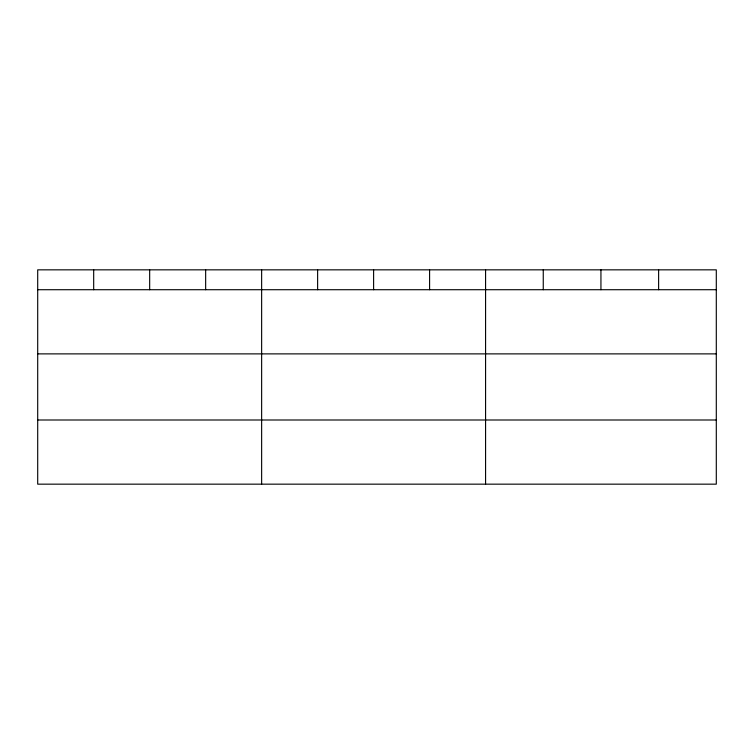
<?xml version="1.0" encoding="UTF-8"?>
<svg xmlns="http://www.w3.org/2000/svg" width="754" height="754" viewBox="0 0 754 754"><rect width="100%" height="100%" fill="white"/><g stroke="black" fill="none" stroke-linecap="round" stroke-linejoin="round"><path stroke-width="1.13" d="M716.3 289.715L716.3 484.162L37.7 484.162L37.7 269.838L716.3 269.838L716.3 289.715L37.7 289.715M37.7 353.88L716.3 353.88M37.7 419.997L716.3 419.997M658.619 269.838L658.619 289.715M600.938 269.838L600.938 289.715M543.257 269.838L543.257 289.715M485.576 269.838L485.576 484.162M429.591 269.838L429.591 289.715M373.607 269.838L373.607 289.715M317.623 269.838L317.623 289.715M261.638 269.838L261.638 484.162M205.653 269.838L205.653 289.715M149.669 269.838L149.669 289.715M93.684 269.838L93.684 289.715"/></g></svg>
